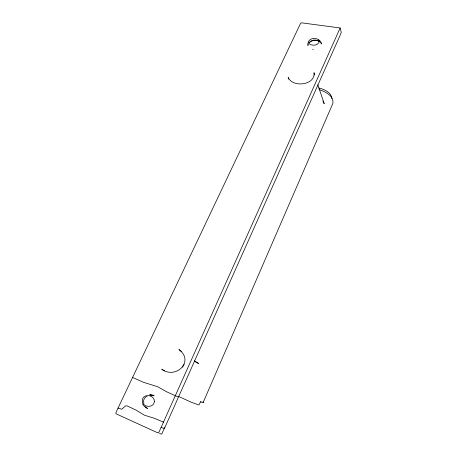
<?xml version="1.0" encoding="UTF-8"?>
<svg xmlns="http://www.w3.org/2000/svg" width="457" height="457" viewBox="0 0 457 457"><rect width="100%" height="100%" fill="white"/><g stroke="black" fill="none" stroke-linecap="round" stroke-linejoin="round"><path stroke-width="0.69" d="M331.965 98.575C331.262 92.337 324.167 89.189 318.712 87.978M307.904 42.741L307.944 45.494L308.115 44.38M164.589 427.666L161.698 434.15L159.413 433.459M312.634 49.327L313.353 49.31M340.151 27.98L159.282 431.465L158.425 432.853L156.848 432.413L117.015 414.248L115.741 413.396L116.232 411.9L300.352 23.804L300.952 22.901L302.3 22.924L340.151 27.98L341.259 32.413L339.711 36.24L164.451 428.432L161.121 427.535M203.262 402.223L332.845 103.471C334.198 96.033 325.264 91.566 319.369 89.681M182.452 367.211L184.125 364.486M309.155 42.775C311.257 39.605 316.518 39.005 319.169 41.604M152.838 395.231L154.146 395.848L153.603 395.294L151.004 395.185M153.603 395.294L149.999 394.917L152.929 395.608L149.593 394.722M201.04 402.023L203.125 402.337M202.999 402.451L203.394 402.103M309.452 42.29C312.182 40.256 315.97 39.77 319.112 41.113M147.16 396.31C144.275 397.259 142.818 400.555 143.932 403.354M200.594 401.732L201.097 401.812L200.429 402.086L198.949 404.851L198.389 404.856L191.095 402.149L178.396 396.345M117.969 408.078L121.773 409.238L125.578 405.913L126.983 405.839L135.62 409.9L144.492 415.219L154.546 418.344L163.749 422.211M178.041 396.887L175.408 395.699M175.579 395.836L166.616 391.763L157.608 386.691L143.778 382.4L132.519 377.413M195.208 361.647L198.567 363.498L194.339 360.836M164.531 370.895L161.744 369.187C175.494 379.733 194.922 361.43 178.955 349.576L181.526 351.513M145.058 406.759C152.09 411.603 142.081 405.473 142.641 403.897M322.916 101.048L324.224 103.75L317.838 84.768M320.774 42.347L321.528 43.975L320.408 41.273C317.558 37.765 311.371 37.126 308.686 41.101L308.486 42.427L309.075 43.649C311.88 46.003 316.941 45.74 319.026 42.564L319.209 41.21L318.615 39.93M288.847 79.204L288.167 77.456C292.646 87.967 315.684 85.168 313.982 72.669L314.724 75.057M154.352 401.235C154.095 408.575 142.064 407.718 142.293 400.555C142.521 393.26 154.312 394.442 154.352 401.235"/></g></svg>
